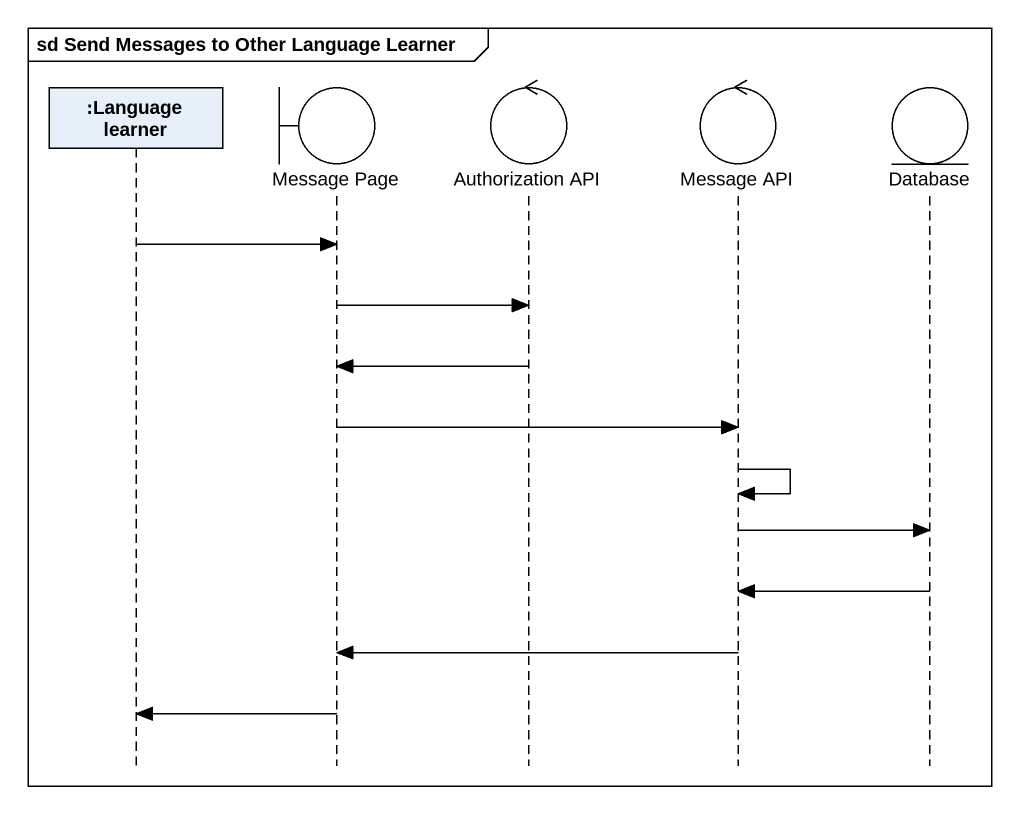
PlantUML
@startuml
mainframe sd Send Messages to Other Language Learner
hide footbox
participant ":Language learner" as Language_learner
boundary "Message Page" as Message_Page
control "Authorization API" as Authorization_API
control "Message API" as Message_API
entity "Database" as Database_

Language_learner -> Message_Page
Message_Page -> Authorization_API
Authorization_API -> Message_Page
Message_Page -> Message_API
Message_API -> Message_API
Message_API -> Database_
Database_ -> Message_API
Message_API -> Message_Page
Message_Page -> Language_learner
@enduml
